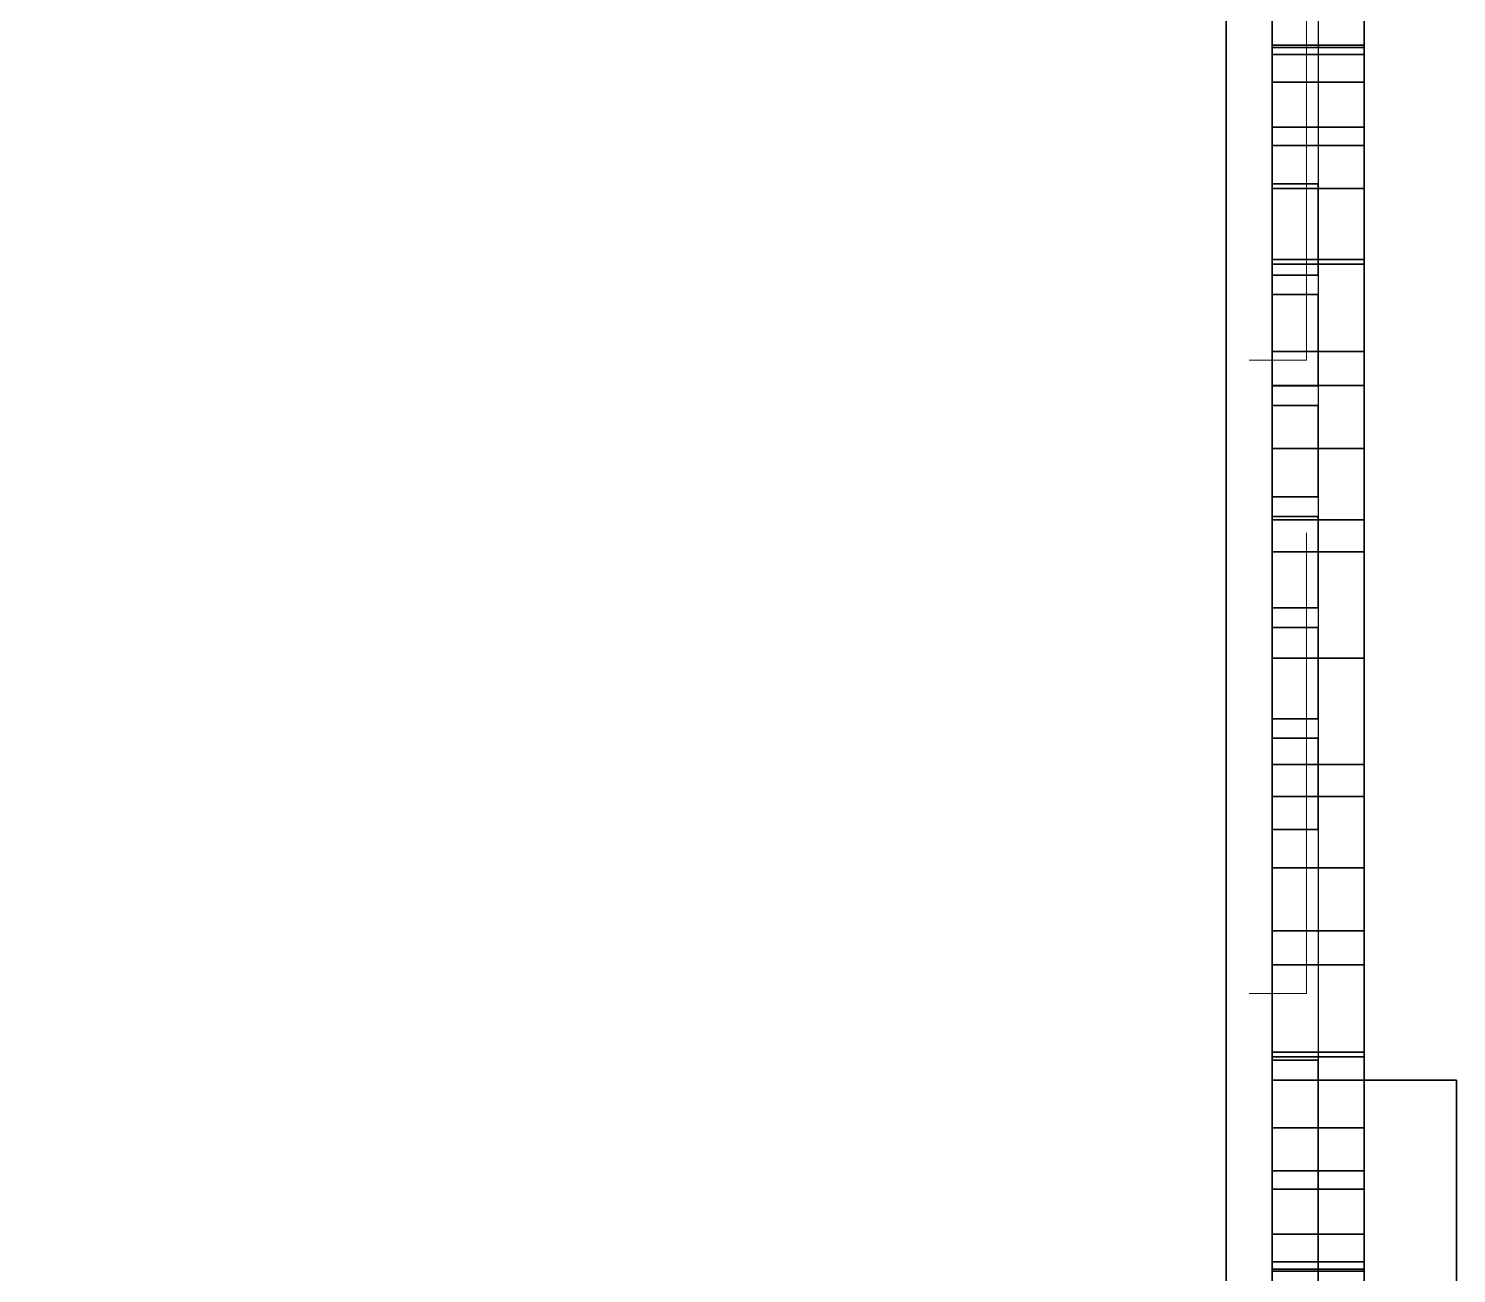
# Model space of a CAD drawing. Header units: inches. Extents: x -7543 to -822, y 102837 to 190349.
# Drawn here: x -829.94812 to -829.94192, y 102837.03276 to 102837.03816 of the extents above; entities that cross this region are included whole.
import ezdxf

# ---------------------------------------------------------------- set-up
doc = ezdxf.new("R2010")
doc.units = ezdxf.units.IN
doc.header["$MEASUREMENT"] = 0
doc.layers.add('İZ DÜŞÜM', color=253, linetype='Continuous', lineweight=20)
doc.layers.add('TEFRİŞ', color=7, linetype='Continuous', lineweight=25, true_color=0x78462c)

msp = doc.modelspace()

# ---------------------------------------------------------------- linework, layer by layer
at = {"layer": 'İZ DÜŞÜM'}
for p, q in [((-829.9425703, 102837.0367248), (-829.9425703, 102837.0387248)), ((-829.9425703, 102837.0367248), (-829.9428199, 102837.0367248)), ((-829.9425703, 102837.0339748), (-829.9425703, 102837.0359748)), ((-829.9425703, 102837.0339748), (-829.9428199, 102837.0339748))]:
    msp.add_line(p, q, dxfattribs=at)
at = {"layer": 'TEFRİŞ'}
for points in [[(-829.9427199, 102837.0294308, 0.00002), (-829.9427199, 102837.0414308, 0.00002), (-829.9543199, 102837.0414308, 0.00002), (-829.9543199, 102837.0294308, 0.00002)], [(-829.9427199, 102837.0294308, -0.01508), (-829.9427199, 102837.0414308, -0.01508), (-829.9543199, 102837.0414308, -0.01508), (-829.9543199, 102837.0294308, -0.01508)], [(-829.9429199, 102837.0294308, -0.01508), (-829.9429199, 102837.0414308, -0.01508), (-829.9543199, 102837.0414308, -0.01508), (-829.9543199, 102837.0294308, -0.01508)], [(-829.9429199, 102837.0294308, -0.01658), (-829.9429199, 102837.0414308, -0.01658), (-829.9543199, 102837.0414308, -0.01658), (-829.9543199, 102837.0294308, -0.01658)], [(-829.9543199, 102837.0294308), (-829.9543199, 102837.0414308), (-829.9427199, 102837.0414308), (-829.9427199, 102837.0294308)], [(-829.9429199, 102837.0414308, -0.01508), (-829.9429199, 102837.0414308, -0.01658), (-829.9429199, 102837.0294308, -0.01658), (-829.9429199, 102837.0294308, -0.01508)], [(-829.9427199, 102837.0294308, -0.01508), (-829.9427199, 102837.0294308, 0.00002), (-829.9427199, 102837.0414308, 0.00002), (-829.9427199, 102837.0414308, -0.01508)], [(-829.9427199, 102837.0294308, -0.0032749), (-829.9427199, 102837.0414308, -0.0032749), (-829.9425199, 102837.0414308, -0.0032749), (-829.9425199, 102837.0294308, -0.0032749)], [(-829.9427199, 102837.0294308, -0.0031749), (-829.9427199, 102837.0414308, -0.0031749), (-829.9425199, 102837.0414308, -0.0031749), (-829.9425199, 102837.0294308, -0.0031749)], [(-829.9427199, 102837.0294308, 0.00002), (-829.9427199, 102837.0414308, 0.00002), (-829.9427199, 102837.0414308, 0.00042), (-829.9427199, 102837.0294308, 0.00042)], [(-829.9427199, 102837.0354308, -0.0083347), (-829.9427199, 102837.0388924, -0.0083347), (-829.9427199, 102837.0388398, -0.0077336), (-829.9427199, 102837.0354308, -0.0083347)], [(-829.9427199, 102837.0354308, -0.0083347), (-829.9427199, 102837.0388398, -0.0089358), (-829.9427199, 102837.0388924, -0.0083347), (-829.9427199, 102837.0354308, -0.0083347)], [(-829.9423199, 102837.0354308, -0.0083347), (-829.9423199, 102837.0388924, -0.0083347), (-829.9423199, 102837.0388398, -0.0077336), (-829.9423199, 102837.0354308, -0.0083347)], [(-829.9427199, 102837.0354308, -0.0083347), (-829.9427199, 102837.0388398, -0.0077336), (-829.9427199, 102837.0386837, -0.0071508), (-829.9427199, 102837.0354308, -0.0083347)], [(-829.9427199, 102837.0354308, -0.0083347), (-829.9427199, 102837.0386837, -0.0095187), (-829.9427199, 102837.0388398, -0.0089358), (-829.9427199, 102837.0354308, -0.0083347)], [(-829.9423199, 102837.0354308, -0.0083347), (-829.9423199, 102837.0388398, -0.0077336), (-829.9423199, 102837.0386837, -0.0071508), (-829.9423199, 102837.0354308, -0.0083347)], [(-829.9423199, 102837.0354308, -0.0083347), (-829.9423199, 102837.0386837, -0.0095187), (-829.9423199, 102837.0388398, -0.0089358), (-829.9423199, 102837.0354308, -0.0083347)], [(-829.9427199, 102837.0354308, -0.0083347), (-829.9427199, 102837.0386837, -0.0071508), (-829.9427199, 102837.0384287, -0.0066039), (-829.9427199, 102837.0354308, -0.0083347)], [(-829.9427199, 102837.0354308, -0.0083347), (-829.9427199, 102837.0384287, -0.0100656), (-829.9427199, 102837.0386837, -0.0095187), (-829.9427199, 102837.0354308, -0.0083347)], [(-829.9423199, 102837.0354308, -0.0083347), (-829.9423199, 102837.0386837, -0.0071508), (-829.9423199, 102837.0384287, -0.0066039), (-829.9423199, 102837.0354308, -0.0083347)], [(-829.9423199, 102837.0354308, -0.0083347), (-829.9423199, 102837.0384287, -0.0100656), (-829.9423199, 102837.0386837, -0.0095187), (-829.9423199, 102837.0354308, -0.0083347)], [(-829.9427199, 102837.0384287, -0.0066039), (-829.9427199, 102837.0380826, -0.0061097), (-829.9423199, 102837.0380826, -0.0061097), (-829.9423199, 102837.0384287, -0.0066039)], [(-829.9427199, 102837.0354308, -0.0083347), (-829.9427199, 102837.0384287, -0.0066039), (-829.9427199, 102837.0380826, -0.0061097), (-829.9427199, 102837.0354308, -0.0083347)], [(-829.9427199, 102837.0380826, -0.0105598), (-829.9427199, 102837.0384287, -0.0100656), (-829.9423199, 102837.0384287, -0.0100656), (-829.9423199, 102837.0380826, -0.0105598)], [(-829.9427199, 102837.0354308, -0.0083347), (-829.9427199, 102837.0380826, -0.0105598), (-829.9427199, 102837.0384287, -0.0100656), (-829.9427199, 102837.0354308, -0.0083347)], [(-829.9423199, 102837.0354308, -0.0083347), (-829.9423199, 102837.0384287, -0.0066039), (-829.9423199, 102837.0380826, -0.0061097), (-829.9423199, 102837.0354308, -0.0083347)], [(-829.9423199, 102837.0354308, -0.0083347), (-829.9423199, 102837.0380826, -0.0105598), (-829.9423199, 102837.0384287, -0.0100656), (-829.9423199, 102837.0354308, -0.0083347)], [(-829.9427199, 102837.0380924, -0.0083347), (-829.9427199, 102837.038052, -0.0078726), (-829.9423199, 102837.038052, -0.0078726), (-829.9423199, 102837.0380924, -0.0083347)], [(-829.9427199, 102837.0354308, -0.0083347), (-829.9427199, 102837.0380924, -0.0083347), (-829.9427199, 102837.038052, -0.0078726), (-829.9427199, 102837.0354308, -0.0083347)], [(-829.9427199, 102837.038052, -0.0087969), (-829.9427199, 102837.0380924, -0.0083347), (-829.9423199, 102837.0380924, -0.0083347), (-829.9423199, 102837.038052, -0.0087969)], [(-829.9427199, 102837.0354308, -0.0083347), (-829.9427199, 102837.038052, -0.0087969), (-829.9427199, 102837.0380924, -0.0083347), (-829.9427199, 102837.0354308, -0.0083347)], [(-829.9427199, 102837.038052, -0.0087969), (-829.9427199, 102837.0380924, -0.0083347), (-829.9423199, 102837.0380924, -0.0083347), (-829.9423199, 102837.038052, -0.0087969)], [(-829.9427199, 102837.0380826, -0.0061097), (-829.9427199, 102837.0376559, -0.005683), (-829.9423199, 102837.0376559, -0.005683), (-829.9423199, 102837.0380826, -0.0061097)], [(-829.9427199, 102837.0354308, -0.0083347), (-829.9427199, 102837.0380826, -0.0061097), (-829.9427199, 102837.0376559, -0.005683), (-829.9427199, 102837.0354308, -0.0083347)], [(-829.9427199, 102837.0376559, -0.0109865), (-829.9427199, 102837.0380826, -0.0105598), (-829.9423199, 102837.0380826, -0.0105598), (-829.9423199, 102837.0376559, -0.0109865)], [(-829.9427199, 102837.0354308, -0.0083347), (-829.9427199, 102837.0376559, -0.0109865), (-829.9427199, 102837.0380826, -0.0105598), (-829.9427199, 102837.0354308, -0.0083347)], [(-829.9427199, 102837.038052, -0.0078726), (-829.9427199, 102837.0379319, -0.0074244), (-829.9423199, 102837.0379319, -0.0074244), (-829.9423199, 102837.038052, -0.0078726)], [(-829.9427199, 102837.0354308, -0.0083347), (-829.9427199, 102837.038052, -0.0078726), (-829.9427199, 102837.0379319, -0.0074244), (-829.9427199, 102837.0354308, -0.0083347)], [(-829.9427199, 102837.0379319, -0.0092451), (-829.9427199, 102837.038052, -0.0087969), (-829.9423199, 102837.038052, -0.0087969), (-829.9423199, 102837.0379319, -0.0092451)], [(-829.9427199, 102837.0354308, -0.0083347), (-829.9427199, 102837.0379319, -0.0092451), (-829.9427199, 102837.038052, -0.0087969), (-829.9427199, 102837.0354308, -0.0083347)], [(-829.9423199, 102837.0354308, -0.0083347), (-829.9423199, 102837.0380924, -0.0083347), (-829.9423199, 102837.038052, -0.0078726), (-829.9423199, 102837.0354308, -0.0083347)], [(-829.9423199, 102837.0354308, -0.0083347), (-829.9423199, 102837.0380826, -0.0061097), (-829.9423199, 102837.0376559, -0.005683), (-829.9423199, 102837.0354308, -0.0083347)], [(-829.9423199, 102837.0354308, -0.0083347), (-829.9423199, 102837.0376559, -0.0109865), (-829.9423199, 102837.0380826, -0.0105598), (-829.9423199, 102837.0354308, -0.0083347)], [(-829.9423199, 102837.0354308, -0.0083347), (-829.9423199, 102837.038052, -0.0078726), (-829.9423199, 102837.0379319, -0.0074244), (-829.9423199, 102837.0354308, -0.0083347)], [(-829.9423199, 102837.0354308, -0.0083347), (-829.9423199, 102837.0379319, -0.0092451), (-829.9423199, 102837.038052, -0.0087969), (-829.9423199, 102837.0354308, -0.0083347)], [(-829.9427199, 102837.0379319, -0.0074244), (-829.9427199, 102837.0377358, -0.0070039), (-829.9423199, 102837.0377358, -0.0070039), (-829.9423199, 102837.0379319, -0.0074244)], [(-829.9427199, 102837.0354308, -0.0083347), (-829.9427199, 102837.0379319, -0.0074244), (-829.9427199, 102837.0377358, -0.0070039), (-829.9427199, 102837.0354308, -0.0083347)], [(-829.9427199, 102837.0377358, -0.0096656), (-829.9427199, 102837.0379319, -0.0092451), (-829.9423199, 102837.0379319, -0.0092451), (-829.9423199, 102837.0377358, -0.0096656)], [(-829.9427199, 102837.0354308, -0.0083347), (-829.9427199, 102837.0377358, -0.0096656), (-829.9427199, 102837.0379319, -0.0092451), (-829.9427199, 102837.0354308, -0.0083347)], [(-829.9423199, 102837.0354308, -0.0083347), (-829.9423199, 102837.0379319, -0.0074244), (-829.9423199, 102837.0377358, -0.0070039), (-829.9423199, 102837.0354308, -0.0083347)], [(-829.9423199, 102837.0354308, -0.0083347), (-829.9423199, 102837.0377358, -0.0096656), (-829.9423199, 102837.0379319, -0.0092451), (-829.9423199, 102837.0354308, -0.0083347)], [(-829.9427199, 102837.0377358, -0.0070039), (-829.9427199, 102837.0374697, -0.0066239), (-829.9423199, 102837.0374697, -0.0066239), (-829.9423199, 102837.0377358, -0.0070039)], [(-829.9427199, 102837.0354308, -0.0083347), (-829.9427199, 102837.0377358, -0.0070039), (-829.9427199, 102837.0374697, -0.0066239), (-829.9427199, 102837.0354308, -0.0083347)], [(-829.9427199, 102837.0374697, -0.0100456), (-829.9427199, 102837.0377358, -0.0096656), (-829.9423199, 102837.0377358, -0.0096656), (-829.9423199, 102837.0374697, -0.0100456)], [(-829.9427199, 102837.0354308, -0.0083347), (-829.9427199, 102837.0374697, -0.0100456), (-829.9427199, 102837.0377358, -0.0096656), (-829.9427199, 102837.0354308, -0.0083347)], [(-829.9423199, 102837.0354308, -0.0083347), (-829.9423199, 102837.0377358, -0.0070039), (-829.9423199, 102837.0374697, -0.0066239), (-829.9423199, 102837.0354308, -0.0083347)], [(-829.9423199, 102837.0354308, -0.0083347), (-829.9423199, 102837.0374697, -0.0100456), (-829.9423199, 102837.0377358, -0.0096656), (-829.9423199, 102837.0354308, -0.0083347)], [(-829.9427199, 102837.0376559, -0.005683), (-829.9427199, 102837.0371616, -0.0053369), (-829.9423199, 102837.0371616, -0.0053369), (-829.9423199, 102837.0376559, -0.005683)], [(-829.9427199, 102837.0354308, -0.0083347), (-829.9427199, 102837.0376559, -0.005683), (-829.9427199, 102837.0371616, -0.0053369), (-829.9427199, 102837.0354308, -0.0083347)], [(-829.9427199, 102837.0371616, -0.0113326), (-829.9427199, 102837.0376559, -0.0109865), (-829.9423199, 102837.0376559, -0.0109865), (-829.9423199, 102837.0371616, -0.0113326)], [(-829.9427199, 102837.0354308, -0.0083347), (-829.9427199, 102837.0371616, -0.0113326), (-829.9427199, 102837.0376559, -0.0109865), (-829.9427199, 102837.0354308, -0.0083347)], [(-829.9423199, 102837.0354308, -0.0083347), (-829.9423199, 102837.0376559, -0.005683), (-829.9423199, 102837.0371616, -0.0053369), (-829.9423199, 102837.0354308, -0.0083347)], [(-829.9423199, 102837.0354308, -0.0083347), (-829.9423199, 102837.0371616, -0.0113326), (-829.9423199, 102837.0376559, -0.0109865), (-829.9423199, 102837.0354308, -0.0083347)], [(-829.9427199, 102837.037094, -0.0020941), (-829.9427199, 102837.0374907, -0.0020941), (-829.9425199, 102837.0374907, -0.0020941), (-829.9425199, 102837.037094, -0.0020941)], [(-829.9427199, 102837.0374907, -0.0020941), (-829.9427199, 102837.0374907, -0.0012557), (-829.9425199, 102837.0374907, -0.0012557), (-829.9425199, 102837.0374907, -0.0020941)], [(-829.9427199, 102837.0374907, -0.0012557), (-829.9427199, 102837.037094, -0.0012557), (-829.9425199, 102837.037094, -0.0012557), (-829.9425199, 102837.0374907, -0.0012557)], [(-829.9425199, 102837.037094, -0.0012557), (-829.9425199, 102837.0374907, -0.0012557), (-829.9425199, 102837.0374907, -0.0020941), (-829.9425199, 102837.037094, -0.0020941)], [(-829.9427199, 102837.0374697, -0.0066239), (-829.9427199, 102837.0371417, -0.0062958), (-829.9423199, 102837.0371417, -0.0062958), (-829.9423199, 102837.0374697, -0.0066239)], [(-829.9427199, 102837.0354308, -0.0083347), (-829.9427199, 102837.0374697, -0.0066239), (-829.9427199, 102837.0371417, -0.0062958), (-829.9427199, 102837.0354308, -0.0083347)], [(-829.9427199, 102837.0371417, -0.0103737), (-829.9427199, 102837.0374697, -0.0100456), (-829.9423199, 102837.0374697, -0.0100456), (-829.9423199, 102837.0371417, -0.0103737)], [(-829.9427199, 102837.0354308, -0.0083347), (-829.9427199, 102837.0371417, -0.0103737), (-829.9427199, 102837.0374697, -0.0100456), (-829.9427199, 102837.0354308, -0.0083347)], [(-829.9423199, 102837.0354308, -0.0083347), (-829.9423199, 102837.0374697, -0.0066239), (-829.9423199, 102837.0371417, -0.0062958), (-829.9423199, 102837.0354308, -0.0083347)], [(-829.9423199, 102837.0354308, -0.0083347), (-829.9423199, 102837.0371417, -0.0103737), (-829.9423199, 102837.0374697, -0.0100456), (-829.9423199, 102837.0354308, -0.0083347)], [(-829.9427199, 102837.0371616, -0.0053369), (-829.9427199, 102837.0366147, -0.0050819), (-829.9423199, 102837.0366147, -0.0050819), (-829.9423199, 102837.0371616, -0.0053369)], [(-829.9427199, 102837.0354308, -0.0083347), (-829.9427199, 102837.0371616, -0.0053369), (-829.9427199, 102837.0366147, -0.0050819), (-829.9427199, 102837.0354308, -0.0083347)], [(-829.9427199, 102837.0366147, -0.0115876), (-829.9427199, 102837.0371616, -0.0113326), (-829.9423199, 102837.0371616, -0.0113326), (-829.9423199, 102837.0366147, -0.0115876)], [(-829.9427199, 102837.0354308, -0.0083347), (-829.9427199, 102837.0366147, -0.0115876), (-829.9427199, 102837.0371616, -0.0113326), (-829.9427199, 102837.0354308, -0.0083347)], [(-829.9427199, 102837.0371417, -0.0062958), (-829.9427199, 102837.0367616, -0.0060297), (-829.9423199, 102837.0367616, -0.0060297), (-829.9423199, 102837.0371417, -0.0062958)], [(-829.9427199, 102837.0354308, -0.0083347), (-829.9427199, 102837.0371417, -0.0062958), (-829.9427199, 102837.0367616, -0.0060297), (-829.9427199, 102837.0354308, -0.0083347)], [(-829.9427199, 102837.0367616, -0.0106398), (-829.9427199, 102837.0371417, -0.0103737), (-829.9423199, 102837.0371417, -0.0103737), (-829.9423199, 102837.0367616, -0.0106398)], [(-829.9427199, 102837.0354308, -0.0083347), (-829.9427199, 102837.0367616, -0.0106398), (-829.9427199, 102837.0371417, -0.0103737), (-829.9427199, 102837.0354308, -0.0083347)], [(-829.9423199, 102837.0354308, -0.0083347), (-829.9423199, 102837.0371616, -0.0053369), (-829.9423199, 102837.0366147, -0.0050819), (-829.9423199, 102837.0354308, -0.0083347)], [(-829.9423199, 102837.0354308, -0.0083347), (-829.9423199, 102837.0366147, -0.0115876), (-829.9423199, 102837.0371616, -0.0113326), (-829.9423199, 102837.0354308, -0.0083347)], [(-829.9423199, 102837.0354308, -0.0083347), (-829.9423199, 102837.0371417, -0.0062958), (-829.9423199, 102837.0367616, -0.0060297), (-829.9423199, 102837.0354308, -0.0083347)], [(-829.9423199, 102837.0354308, -0.0083347), (-829.9423199, 102837.0367616, -0.0106398), (-829.9423199, 102837.0371417, -0.0103737), (-829.9423199, 102837.0354308, -0.0083347)], [(-829.9427199, 102837.037094, -0.0020941), (-829.9427199, 102837.037094, -0.0012557), (-829.9425199, 102837.037094, -0.0012557), (-829.9425199, 102837.037094, -0.0020941)], [(-829.9427199, 102837.0366125, -0.0020941), (-829.9427199, 102837.0370091, -0.0020941), (-829.9425199, 102837.0370091, -0.0020941), (-829.9425199, 102837.0366125, -0.0020941)], [(-829.9427199, 102837.0370091, -0.0020941), (-829.9427199, 102837.0370091, -0.0012557), (-829.9425199, 102837.0370091, -0.0012557), (-829.9425199, 102837.0370091, -0.0020941)], [(-829.9427199, 102837.0370091, -0.0012557), (-829.9427199, 102837.0366125, -0.0012557), (-829.9425199, 102837.0366125, -0.0012557), (-829.9425199, 102837.0370091, -0.0012557)], [(-829.9425199, 102837.0366125, -0.0012557), (-829.9425199, 102837.0370091, -0.0012557), (-829.9425199, 102837.0370091, -0.0020941), (-829.9425199, 102837.0366125, -0.0020941)], [(-829.9427199, 102837.0367616, -0.0060297), (-829.9427199, 102837.0363411, -0.0058336), (-829.9423199, 102837.0363411, -0.0058336), (-829.9423199, 102837.0367616, -0.0060297)], [(-829.9427199, 102837.0354308, -0.0083347), (-829.9427199, 102837.0367616, -0.0060297), (-829.9427199, 102837.0363411, -0.0058336), (-829.9427199, 102837.0354308, -0.0083347)], [(-829.9427199, 102837.0363411, -0.0108358), (-829.9427199, 102837.0367616, -0.0106398), (-829.9423199, 102837.0367616, -0.0106398), (-829.9423199, 102837.0363411, -0.0108358)], [(-829.9427199, 102837.0354308, -0.0083347), (-829.9427199, 102837.0363411, -0.0108358), (-829.9427199, 102837.0367616, -0.0106398), (-829.9427199, 102837.0354308, -0.0083347)], [(-829.9423199, 102837.0354308, -0.0083347), (-829.9423199, 102837.0367616, -0.0060297), (-829.9423199, 102837.0363411, -0.0058336), (-829.9423199, 102837.0354308, -0.0083347)], [(-829.9423199, 102837.0354308, -0.0083347), (-829.9423199, 102837.0363411, -0.0108358), (-829.9423199, 102837.0367616, -0.0106398), (-829.9423199, 102837.0354308, -0.0083347)], [(-829.9427199, 102837.0366147, -0.0050819), (-829.9427199, 102837.0360319, -0.0049257), (-829.9423199, 102837.0360319, -0.0049257), (-829.9423199, 102837.0366147, -0.0050819)], [(-829.9427199, 102837.0354308, -0.0083347), (-829.9427199, 102837.0366147, -0.0050819), (-829.9427199, 102837.0360319, -0.0049257), (-829.9427199, 102837.0354308, -0.0083347)], [(-829.9427199, 102837.0360319, -0.0117438), (-829.9427199, 102837.0366147, -0.0115876), (-829.9423199, 102837.0366147, -0.0115876), (-829.9423199, 102837.0360319, -0.0117438)], [(-829.9427199, 102837.0354308, -0.0083347), (-829.9427199, 102837.0360319, -0.0117438), (-829.9427199, 102837.0366147, -0.0115876), (-829.9427199, 102837.0354308, -0.0083347)], [(-829.9427199, 102837.0366125, -0.0020941), (-829.9427199, 102837.0366125, -0.0012557), (-829.9425199, 102837.0366125, -0.0012557), (-829.9425199, 102837.0366125, -0.0020941)], [(-829.9423199, 102837.0354308, -0.0083347), (-829.9423199, 102837.0366147, -0.0050819), (-829.9423199, 102837.0360319, -0.0049257), (-829.9423199, 102837.0354308, -0.0083347)], [(-829.9423199, 102837.0354308, -0.0083347), (-829.9423199, 102837.0360319, -0.0117438), (-829.9423199, 102837.0366147, -0.0115876), (-829.9423199, 102837.0354308, -0.0083347)], [(-829.9427199, 102837.036131, -0.0020941), (-829.9427199, 102837.0365276, -0.0020941), (-829.9425199, 102837.0365276, -0.0020941), (-829.9425199, 102837.036131, -0.0020941)], [(-829.9427199, 102837.0365276, -0.0020941), (-829.9427199, 102837.0365276, -0.0012557), (-829.9425199, 102837.0365276, -0.0012557), (-829.9425199, 102837.0365276, -0.0020941)], [(-829.9427199, 102837.0365276, -0.0012557), (-829.9427199, 102837.036131, -0.0012557), (-829.9425199, 102837.036131, -0.0012557), (-829.9425199, 102837.0365276, -0.0012557)], [(-829.9425199, 102837.036131, -0.0012557), (-829.9425199, 102837.0365276, -0.0012557), (-829.9425199, 102837.0365276, -0.0020941), (-829.9425199, 102837.036131, -0.0020941)], [(-829.9427199, 102837.0363411, -0.0058336), (-829.9427199, 102837.035893, -0.0057136), (-829.9423199, 102837.035893, -0.0057136), (-829.9423199, 102837.0363411, -0.0058336)], [(-829.9427199, 102837.0354308, -0.0083347), (-829.9427199, 102837.0363411, -0.0058336), (-829.9427199, 102837.035893, -0.0057136), (-829.9427199, 102837.0354308, -0.0083347)], [(-829.9427199, 102837.035893, -0.0109559), (-829.9427199, 102837.0363411, -0.0108358), (-829.9423199, 102837.0363411, -0.0108358), (-829.9423199, 102837.035893, -0.0109559)], [(-829.9427199, 102837.0354308, -0.0083347), (-829.9427199, 102837.035893, -0.0109559), (-829.9427199, 102837.0363411, -0.0108358), (-829.9427199, 102837.0354308, -0.0083347)], [(-829.9423199, 102837.0354308, -0.0083347), (-829.9423199, 102837.0363411, -0.0058336), (-829.9423199, 102837.035893, -0.0057136), (-829.9423199, 102837.0354308, -0.0083347)], [(-829.9423199, 102837.0354308, -0.0083347), (-829.9423199, 102837.035893, -0.0109559), (-829.9423199, 102837.0363411, -0.0108358), (-829.9423199, 102837.0354308, -0.0083347)], [(-829.9427199, 102837.036131, -0.0020941), (-829.9427199, 102837.036131, -0.0012557), (-829.9425199, 102837.036131, -0.0012557), (-829.9425199, 102837.036131, -0.0020941)], [(-829.9427199, 102837.0356495, -0.0020941), (-829.9427199, 102837.0360461, -0.0020941), (-829.9425199, 102837.0360461, -0.0020941), (-829.9425199, 102837.0356495, -0.0020941)], [(-829.9427199, 102837.0360461, -0.0020941), (-829.9427199, 102837.0360461, -0.0012557), (-829.9425199, 102837.0360461, -0.0012557), (-829.9425199, 102837.0360461, -0.0020941)], [(-829.9427199, 102837.0360461, -0.0012557), (-829.9427199, 102837.0356495, -0.0012557), (-829.9425199, 102837.0356495, -0.0012557), (-829.9425199, 102837.0360461, -0.0012557)], [(-829.9427199, 102837.0360319, -0.0049257), (-829.9427199, 102837.0354308, -0.0048731), (-829.9423199, 102837.0354308, -0.0048731), (-829.9423199, 102837.0360319, -0.0049257)], [(-829.9427199, 102837.0354308, -0.0083347), (-829.9427199, 102837.0360319, -0.0049257), (-829.9427199, 102837.0354308, -0.0048731), (-829.9427199, 102837.0354308, -0.0083347)], [(-829.9427199, 102837.0354308, -0.0117964), (-829.9427199, 102837.0360319, -0.0117438), (-829.9423199, 102837.0360319, -0.0117438), (-829.9423199, 102837.0354308, -0.0117964)], [(-829.9427199, 102837.0354308, -0.0083347), (-829.9427199, 102837.0354308, -0.0117964), (-829.9427199, 102837.0360319, -0.0117438), (-829.9427199, 102837.0354308, -0.0083347)], [(-829.9425199, 102837.0356495, -0.0012557), (-829.9425199, 102837.0360461, -0.0012557), (-829.9425199, 102837.0360461, -0.0020941), (-829.9425199, 102837.0356495, -0.0020941)], [(-829.9423199, 102837.0354308, -0.0083347), (-829.9423199, 102837.0360319, -0.0049257), (-829.9423199, 102837.0354308, -0.0048731), (-829.9423199, 102837.0354308, -0.0083347)], [(-829.9423199, 102837.0354308, -0.0083347), (-829.9423199, 102837.0354308, -0.0117964), (-829.9423199, 102837.0360319, -0.0117438), (-829.9423199, 102837.0354308, -0.0083347)], [(-829.9427199, 102837.035893, -0.0057136), (-829.9427199, 102837.0354308, -0.0056731), (-829.9423199, 102837.0354308, -0.0056731), (-829.9423199, 102837.035893, -0.0057136)], [(-829.9427199, 102837.0354308, -0.0083347), (-829.9427199, 102837.035893, -0.0057136), (-829.9427199, 102837.0354308, -0.0056731), (-829.9427199, 102837.0354308, -0.0083347)], [(-829.9427199, 102837.0354308, -0.0109964), (-829.9427199, 102837.035893, -0.0109559), (-829.9423199, 102837.035893, -0.0109559), (-829.9423199, 102837.0354308, -0.0109964)], [(-829.9427199, 102837.0354308, -0.0083347), (-829.9427199, 102837.0354308, -0.0109964), (-829.9427199, 102837.035893, -0.0109559), (-829.9427199, 102837.0354308, -0.0083347)], [(-829.9423199, 102837.0354308, -0.0083347), (-829.9423199, 102837.035893, -0.0057136), (-829.9423199, 102837.0354308, -0.0056731), (-829.9423199, 102837.0354308, -0.0083347)], [(-829.9423199, 102837.0354308, -0.0083347), (-829.9423199, 102837.0354308, -0.0109964), (-829.9423199, 102837.035893, -0.0109559), (-829.9423199, 102837.0354308, -0.0083347)], [(-829.9427199, 102837.0356495, -0.0020941), (-829.9427199, 102837.0356495, -0.0012557), (-829.9425199, 102837.0356495, -0.0012557), (-829.9425199, 102837.0356495, -0.0020941)], [(-829.9427199, 102837.0351679, -0.0020941), (-829.9427199, 102837.0355646, -0.0020941), (-829.9425199, 102837.0355646, -0.0020941), (-829.9425199, 102837.0351679, -0.0020941)], [(-829.9427199, 102837.0355646, -0.0020941), (-829.9427199, 102837.0355646, -0.0012557), (-829.9425199, 102837.0355646, -0.0012557), (-829.9425199, 102837.0355646, -0.0020941)], [(-829.9427199, 102837.0355646, -0.0012557), (-829.9427199, 102837.0351679, -0.0012557), (-829.9425199, 102837.0351679, -0.0012557), (-829.9425199, 102837.0355646, -0.0012557)], [(-829.9425199, 102837.0351679, -0.0012557), (-829.9425199, 102837.0355646, -0.0012557), (-829.9425199, 102837.0355646, -0.0020941), (-829.9425199, 102837.0351679, -0.0020941)], [(-829.9427199, 102837.0354308, -0.0056731), (-829.9427199, 102837.0349686, -0.0057136), (-829.9423199, 102837.0349686, -0.0057136), (-829.9423199, 102837.0354308, -0.0056731)], [(-829.9427199, 102837.0354308, -0.0083347), (-829.9427199, 102837.0354308, -0.0056731), (-829.9427199, 102837.0349686, -0.0057136), (-829.9427199, 102837.0354308, -0.0083347)], [(-829.9427199, 102837.0354308, -0.0083347), (-829.9427199, 102837.0349686, -0.0057136), (-829.9427199, 102837.0345205, -0.0058336), (-829.9427199, 102837.0354308, -0.0083347)], [(-829.9427199, 102837.0354308, -0.0083347), (-829.9427199, 102837.0345205, -0.0058336), (-829.9427199, 102837.0341, -0.0060297), (-829.9427199, 102837.0354308, -0.0083347)], [(-829.9427199, 102837.0354308, -0.0083347), (-829.9427199, 102837.0341, -0.0060297), (-829.9427199, 102837.0337199, -0.0062958), (-829.9427199, 102837.0354308, -0.0083347)], [(-829.9427199, 102837.0354308, -0.0083347), (-829.9427199, 102837.0337199, -0.0062958), (-829.9427199, 102837.0333919, -0.0066239), (-829.9427199, 102837.0354308, -0.0083347)], [(-829.9427199, 102837.0354308, -0.0083347), (-829.9427199, 102837.0333919, -0.0066239), (-829.9427199, 102837.0331258, -0.0070039), (-829.9427199, 102837.0354308, -0.0083347)], [(-829.9427199, 102837.0354308, -0.0083347), (-829.9427199, 102837.0331258, -0.0070039), (-829.9427199, 102837.0329297, -0.0074244), (-829.9427199, 102837.0354308, -0.0083347)], [(-829.9427199, 102837.0354308, -0.0083347), (-829.9427199, 102837.0329297, -0.0074244), (-829.9427199, 102837.0328096, -0.0078726), (-829.9427199, 102837.0354308, -0.0083347)], [(-829.9427199, 102837.0354308, -0.0083347), (-829.9427199, 102837.0328096, -0.0078726), (-829.9427199, 102837.0327692, -0.0083347), (-829.9427199, 102837.0354308, -0.0083347)], [(-829.9427199, 102837.0354308, -0.0083347), (-829.9427199, 102837.0327692, -0.0083347), (-829.9427199, 102837.0328096, -0.0087969), (-829.9427199, 102837.0354308, -0.0083347)], [(-829.9427199, 102837.0354308, -0.0083347), (-829.9427199, 102837.0328096, -0.0087969), (-829.9427199, 102837.0329297, -0.0092451), (-829.9427199, 102837.0354308, -0.0083347)], [(-829.9427199, 102837.0354308, -0.0083347), (-829.9427199, 102837.0329297, -0.0092451), (-829.9427199, 102837.0331258, -0.0096656), (-829.9427199, 102837.0354308, -0.0083347)], [(-829.9427199, 102837.0354308, -0.0083347), (-829.9427199, 102837.0331258, -0.0096656), (-829.9427199, 102837.0333919, -0.0100456), (-829.9427199, 102837.0354308, -0.0083347)], [(-829.9427199, 102837.0354308, -0.0083347), (-829.9427199, 102837.0333919, -0.0100456), (-829.9427199, 102837.0337199, -0.0103737), (-829.9427199, 102837.0354308, -0.0083347)], [(-829.9427199, 102837.0354308, -0.0083347), (-829.9427199, 102837.0337199, -0.0103737), (-829.9427199, 102837.0341, -0.0106398), (-829.9427199, 102837.0354308, -0.0083347)], [(-829.9427199, 102837.0354308, -0.0083347), (-829.9427199, 102837.0341, -0.0106398), (-829.9427199, 102837.0345205, -0.0108358), (-829.9427199, 102837.0354308, -0.0083347)], [(-829.9427199, 102837.0354308, -0.0083347), (-829.9427199, 102837.0345205, -0.0108358), (-829.9427199, 102837.0349686, -0.0109559), (-829.9427199, 102837.0354308, -0.0083347)], [(-829.9427199, 102837.0349686, -0.0109559), (-829.9427199, 102837.0354308, -0.0109964), (-829.9423199, 102837.0354308, -0.0109964), (-829.9423199, 102837.0349686, -0.0109559)], [(-829.9427199, 102837.0354308, -0.0083347), (-829.9427199, 102837.0349686, -0.0109559), (-829.9427199, 102837.0354308, -0.0109964), (-829.9427199, 102837.0354308, -0.0083347)], [(-829.9427199, 102837.0354308, -0.0048731), (-829.9427199, 102837.0348297, -0.0049257), (-829.9423199, 102837.0348297, -0.0049257), (-829.9423199, 102837.0354308, -0.0048731)], [(-829.9427199, 102837.0354308, -0.0083347), (-829.9427199, 102837.0354308, -0.0048731), (-829.9427199, 102837.0348297, -0.0049257), (-829.9427199, 102837.0354308, -0.0083347)], [(-829.9427199, 102837.0354308, -0.0083347), (-829.9427199, 102837.0348297, -0.0049257), (-829.9427199, 102837.0342469, -0.0050819), (-829.9427199, 102837.0354308, -0.0083347)], [(-829.9427199, 102837.0354308, -0.0083347), (-829.9427199, 102837.0342469, -0.0050819), (-829.9427199, 102837.0337, -0.0053369), (-829.9427199, 102837.0354308, -0.0083347)], [(-829.9427199, 102837.0354308, -0.0083347), (-829.9427199, 102837.0337, -0.0053369), (-829.9427199, 102837.0332057, -0.005683), (-829.9427199, 102837.0354308, -0.0083347)], [(-829.9427199, 102837.0354308, -0.0083347), (-829.9427199, 102837.0332057, -0.005683), (-829.9427199, 102837.032779, -0.0061097), (-829.9427199, 102837.0354308, -0.0083347)], [(-829.9427199, 102837.0354308, -0.0083347), (-829.9427199, 102837.032779, -0.0061097), (-829.9427199, 102837.0324329, -0.0066039), (-829.9427199, 102837.0354308, -0.0083347)], [(-829.9427199, 102837.0354308, -0.0083347), (-829.9427199, 102837.0324329, -0.0066039), (-829.9427199, 102837.0321779, -0.0071508), (-829.9427199, 102837.0354308, -0.0083347)], [(-829.9427199, 102837.0354308, -0.0083347), (-829.9427199, 102837.0321779, -0.0071508), (-829.9427199, 102837.0320218, -0.0077336), (-829.9427199, 102837.0354308, -0.0083347)], [(-829.9427199, 102837.0354308, -0.0083347), (-829.9427199, 102837.0320218, -0.0077336), (-829.9427199, 102837.0319692, -0.0083347), (-829.9427199, 102837.0354308, -0.0083347)], [(-829.9427199, 102837.0354308, -0.0083347), (-829.9427199, 102837.0319692, -0.0083347), (-829.9427199, 102837.0320218, -0.0089358), (-829.9427199, 102837.0354308, -0.0083347)], [(-829.9427199, 102837.0354308, -0.0083347), (-829.9427199, 102837.0320218, -0.0089358), (-829.9427199, 102837.0321779, -0.0095187), (-829.9427199, 102837.0354308, -0.0083347)], [(-829.9427199, 102837.0354308, -0.0083347), (-829.9427199, 102837.0321779, -0.0095187), (-829.9427199, 102837.0324329, -0.0100656), (-829.9427199, 102837.0354308, -0.0083347)], [(-829.9427199, 102837.0354308, -0.0083347), (-829.9427199, 102837.0324329, -0.0100656), (-829.9427199, 102837.032779, -0.0105598), (-829.9427199, 102837.0354308, -0.0083347)], [(-829.9427199, 102837.0354308, -0.0083347), (-829.9427199, 102837.032779, -0.0105598), (-829.9427199, 102837.0332057, -0.0109865), (-829.9427199, 102837.0354308, -0.0083347)], [(-829.9427199, 102837.0354308, -0.0083347), (-829.9427199, 102837.0332057, -0.0109865), (-829.9427199, 102837.0337, -0.0113326), (-829.9427199, 102837.0354308, -0.0083347)], [(-829.9427199, 102837.0354308, -0.0083347), (-829.9427199, 102837.0337, -0.0113326), (-829.9427199, 102837.0342469, -0.0115876), (-829.9427199, 102837.0354308, -0.0083347)], [(-829.9427199, 102837.0354308, -0.0083347), (-829.9427199, 102837.0342469, -0.0115876), (-829.9427199, 102837.0348297, -0.0117438), (-829.9427199, 102837.0354308, -0.0083347)], [(-829.9427199, 102837.0348297, -0.0117438), (-829.9427199, 102837.0354308, -0.0117964), (-829.9423199, 102837.0354308, -0.0117964), (-829.9423199, 102837.0348297, -0.0117438)], [(-829.9427199, 102837.0354308, -0.0083347), (-829.9427199, 102837.0348297, -0.0117438), (-829.9427199, 102837.0354308, -0.0117964), (-829.9427199, 102837.0354308, -0.0083347)], [(-829.9423199, 102837.0354308, -0.0083347), (-829.9423199, 102837.0354308, -0.0056731), (-829.9423199, 102837.0349686, -0.0057136), (-829.9423199, 102837.0354308, -0.0083347)], [(-829.9423199, 102837.0354308, -0.0083347), (-829.9423199, 102837.0349686, -0.0057136), (-829.9423199, 102837.0345205, -0.0058336), (-829.9423199, 102837.0354308, -0.0083347)], [(-829.9423199, 102837.0354308, -0.0083347), (-829.9423199, 102837.0345205, -0.0058336), (-829.9423199, 102837.0341, -0.0060297), (-829.9423199, 102837.0354308, -0.0083347)], [(-829.9423199, 102837.0354308, -0.0083347), (-829.9423199, 102837.0341, -0.0060297), (-829.9423199, 102837.0337199, -0.0062958), (-829.9423199, 102837.0354308, -0.0083347)], [(-829.9423199, 102837.0354308, -0.0083347), (-829.9423199, 102837.0337199, -0.0062958), (-829.9423199, 102837.0333919, -0.0066239), (-829.9423199, 102837.0354308, -0.0083347)], [(-829.9423199, 102837.0354308, -0.0083347), (-829.9423199, 102837.0333919, -0.0066239), (-829.9423199, 102837.0331258, -0.0070039), (-829.9423199, 102837.0354308, -0.0083347)], [(-829.9423199, 102837.0354308, -0.0083347), (-829.9423199, 102837.0331258, -0.0070039), (-829.9423199, 102837.0329297, -0.0074244), (-829.9423199, 102837.0354308, -0.0083347)], [(-829.9423199, 102837.0354308, -0.0083347), (-829.9423199, 102837.0329297, -0.0074244), (-829.9423199, 102837.0328096, -0.0078726), (-829.9423199, 102837.0354308, -0.0083347)], [(-829.9423199, 102837.0354308, -0.0083347), (-829.9423199, 102837.0328096, -0.0078726), (-829.9423199, 102837.0327692, -0.0083347), (-829.9423199, 102837.0354308, -0.0083347)], [(-829.9423199, 102837.0354308, -0.0083347), (-829.9423199, 102837.0327692, -0.0083347), (-829.9423199, 102837.0328096, -0.0087969), (-829.9423199, 102837.0354308, -0.0083347)], [(-829.9423199, 102837.0354308, -0.0083347), (-829.9423199, 102837.0328096, -0.0087969), (-829.9423199, 102837.0329297, -0.0092451), (-829.9423199, 102837.0354308, -0.0083347)], [(-829.9423199, 102837.0354308, -0.0083347), (-829.9423199, 102837.0329297, -0.0092451), (-829.9423199, 102837.0331258, -0.0096656), (-829.9423199, 102837.0354308, -0.0083347)], [(-829.9423199, 102837.0354308, -0.0083347), (-829.9423199, 102837.0331258, -0.0096656), (-829.9423199, 102837.0333919, -0.0100456), (-829.9423199, 102837.0354308, -0.0083347)], [(-829.9423199, 102837.0354308, -0.0083347), (-829.9423199, 102837.0333919, -0.0100456), (-829.9423199, 102837.0337199, -0.0103737), (-829.9423199, 102837.0354308, -0.0083347)], [(-829.9423199, 102837.0354308, -0.0083347), (-829.9423199, 102837.0337199, -0.0103737), (-829.9423199, 102837.0341, -0.0106398), (-829.9423199, 102837.0354308, -0.0083347)], [(-829.9423199, 102837.0354308, -0.0083347), (-829.9423199, 102837.0341, -0.0106398), (-829.9423199, 102837.0345205, -0.0108358), (-829.9423199, 102837.0354308, -0.0083347)], [(-829.9423199, 102837.0354308, -0.0083347), (-829.9423199, 102837.0345205, -0.0108358), (-829.9423199, 102837.0349686, -0.0109559), (-829.9423199, 102837.0354308, -0.0083347)], [(-829.9423199, 102837.0354308, -0.0083347), (-829.9423199, 102837.0349686, -0.0109559), (-829.9423199, 102837.0354308, -0.0109964), (-829.9423199, 102837.0354308, -0.0083347)], [(-829.9423199, 102837.0354308, -0.0083347), (-829.9423199, 102837.0354308, -0.0048731), (-829.9423199, 102837.0348297, -0.0049257), (-829.9423199, 102837.0354308, -0.0083347)], [(-829.9423199, 102837.0354308, -0.0083347), (-829.9423199, 102837.0348297, -0.0049257), (-829.9423199, 102837.0342469, -0.0050819), (-829.9423199, 102837.0354308, -0.0083347)], [(-829.9423199, 102837.0354308, -0.0083347), (-829.9423199, 102837.0342469, -0.0050819), (-829.9423199, 102837.0337, -0.0053369), (-829.9423199, 102837.0354308, -0.0083347)], [(-829.9423199, 102837.0354308, -0.0083347), (-829.9423199, 102837.0337, -0.0053369), (-829.9423199, 102837.0332057, -0.005683), (-829.9423199, 102837.0354308, -0.0083347)], [(-829.9423199, 102837.0354308, -0.0083347), (-829.9423199, 102837.0332057, -0.005683), (-829.9423199, 102837.032779, -0.0061097), (-829.9423199, 102837.0354308, -0.0083347)], [(-829.9423199, 102837.0354308, -0.0083347), (-829.9423199, 102837.032779, -0.0061097), (-829.9423199, 102837.0324329, -0.0066039), (-829.9423199, 102837.0354308, -0.0083347)], [(-829.9423199, 102837.0354308, -0.0083347), (-829.9423199, 102837.0324329, -0.0066039), (-829.9423199, 102837.0321779, -0.0071508), (-829.9423199, 102837.0354308, -0.0083347)], [(-829.9423199, 102837.0354308, -0.0083347), (-829.9423199, 102837.0321779, -0.0071508), (-829.9423199, 102837.0320218, -0.0077336), (-829.9423199, 102837.0354308, -0.0083347)], [(-829.9423199, 102837.0354308, -0.0083347), (-829.9423199, 102837.0320218, -0.0077336), (-829.9423199, 102837.0319692, -0.0083347), (-829.9423199, 102837.0354308, -0.0083347)], [(-829.9423199, 102837.0354308, -0.0083347), (-829.9423199, 102837.0319692, -0.0083347), (-829.9423199, 102837.0320218, -0.0089358), (-829.9423199, 102837.0354308, -0.0083347)], [(-829.9423199, 102837.0354308, -0.0083347), (-829.9423199, 102837.0320218, -0.0089358), (-829.9423199, 102837.0321779, -0.0095187), (-829.9423199, 102837.0354308, -0.0083347)], [(-829.9423199, 102837.0354308, -0.0083347), (-829.9423199, 102837.0321779, -0.0095187), (-829.9423199, 102837.0324329, -0.0100656), (-829.9423199, 102837.0354308, -0.0083347)], [(-829.9423199, 102837.0354308, -0.0083347), (-829.9423199, 102837.0324329, -0.0100656), (-829.9423199, 102837.032779, -0.0105598), (-829.9423199, 102837.0354308, -0.0083347)], [(-829.9423199, 102837.0354308, -0.0083347), (-829.9423199, 102837.032779, -0.0105598), (-829.9423199, 102837.0332057, -0.0109865), (-829.9423199, 102837.0354308, -0.0083347)], [(-829.9423199, 102837.0354308, -0.0083347), (-829.9423199, 102837.0332057, -0.0109865), (-829.9423199, 102837.0337, -0.0113326), (-829.9423199, 102837.0354308, -0.0083347)], [(-829.9423199, 102837.0354308, -0.0083347), (-829.9423199, 102837.0337, -0.0113326), (-829.9423199, 102837.0342469, -0.0115876), (-829.9423199, 102837.0354308, -0.0083347)], [(-829.9423199, 102837.0354308, -0.0083347), (-829.9423199, 102837.0342469, -0.0115876), (-829.9423199, 102837.0348297, -0.0117438), (-829.9423199, 102837.0354308, -0.0083347)], [(-829.9423199, 102837.0354308, -0.0083347), (-829.9423199, 102837.0348297, -0.0117438), (-829.9423199, 102837.0354308, -0.0117964), (-829.9423199, 102837.0354308, -0.0083347)], [(-829.9427199, 102837.0351679, -0.0020941), (-829.9427199, 102837.0351679, -0.0012557), (-829.9425199, 102837.0351679, -0.0012557), (-829.9425199, 102837.0351679, -0.0020941)], [(-829.9427199, 102837.0346864, -0.0020941), (-829.9427199, 102837.035083, -0.0020941), (-829.9425199, 102837.035083, -0.0020941), (-829.9425199, 102837.0346864, -0.0020941)], [(-829.9427199, 102837.035083, -0.0020941), (-829.9427199, 102837.035083, -0.0012557), (-829.9425199, 102837.035083, -0.0012557), (-829.9425199, 102837.035083, -0.0020941)], [(-829.9427199, 102837.035083, -0.0012557), (-829.9427199, 102837.0346864, -0.0012557), (-829.9425199, 102837.0346864, -0.0012557), (-829.9425199, 102837.035083, -0.0012557)], [(-829.9425199, 102837.0346864, -0.0012557), (-829.9425199, 102837.035083, -0.0012557), (-829.9425199, 102837.035083, -0.0020941), (-829.9425199, 102837.0346864, -0.0020941)], [(-829.9427199, 102837.0349686, -0.0057136), (-829.9427199, 102837.0345205, -0.0058336), (-829.9423199, 102837.0345205, -0.0058336), (-829.9423199, 102837.0349686, -0.0057136)], [(-829.9427199, 102837.0345205, -0.0108358), (-829.9427199, 102837.0349686, -0.0109559), (-829.9423199, 102837.0349686, -0.0109559), (-829.9423199, 102837.0345205, -0.0108358)], [(-829.9427199, 102837.0348297, -0.0049257), (-829.9427199, 102837.0342469, -0.0050819), (-829.9423199, 102837.0342469, -0.0050819), (-829.9423199, 102837.0348297, -0.0049257)], [(-829.9427199, 102837.0342469, -0.0115876), (-829.9427199, 102837.0348297, -0.0117438), (-829.9423199, 102837.0348297, -0.0117438), (-829.9423199, 102837.0342469, -0.0115876)], [(-829.9427199, 102837.0346864, -0.0020941), (-829.9427199, 102837.0346864, -0.0012557), (-829.9425199, 102837.0346864, -0.0012557), (-829.9425199, 102837.0346864, -0.0020941)], [(-829.9427199, 102837.0345205, -0.0058336), (-829.9427199, 102837.0341, -0.0060297), (-829.9423199, 102837.0341, -0.0060297), (-829.9423199, 102837.0345205, -0.0058336)], [(-829.9427199, 102837.0341, -0.0106398), (-829.9427199, 102837.0345205, -0.0108358), (-829.9423199, 102837.0345205, -0.0108358), (-829.9423199, 102837.0341, -0.0106398)], [(-829.9427199, 102837.0342469, -0.0050819), (-829.9427199, 102837.0337, -0.0053369), (-829.9423199, 102837.0337, -0.0053369), (-829.9423199, 102837.0342469, -0.0050819)], [(-829.9427199, 102837.0337, -0.0113326), (-829.9427199, 102837.0342469, -0.0115876), (-829.9423199, 102837.0342469, -0.0115876), (-829.9423199, 102837.0337, -0.0113326)], [(-829.9427199, 102837.0341, -0.0060297), (-829.9427199, 102837.0337199, -0.0062958), (-829.9423199, 102837.0337199, -0.0062958), (-829.9423199, 102837.0341, -0.0060297)], [(-829.9427199, 102837.0337199, -0.0103737), (-829.9427199, 102837.0341, -0.0106398), (-829.9423199, 102837.0341, -0.0106398), (-829.9423199, 102837.0337199, -0.0103737)], [(-829.9427199, 102837.0337199, -0.0062958), (-829.9427199, 102837.0333919, -0.0066239), (-829.9423199, 102837.0333919, -0.0066239), (-829.9423199, 102837.0337199, -0.0062958)], [(-829.9427199, 102837.0333919, -0.0100456), (-829.9427199, 102837.0337199, -0.0103737), (-829.9423199, 102837.0337199, -0.0103737), (-829.9423199, 102837.0333919, -0.0100456)], [(-829.9427199, 102837.0337, -0.0053369), (-829.9427199, 102837.0332057, -0.005683), (-829.9423199, 102837.0332057, -0.005683), (-829.9423199, 102837.0337, -0.0053369)], [(-829.9427199, 102837.0332057, -0.0109865), (-829.9427199, 102837.0337, -0.0113326), (-829.9423199, 102837.0337, -0.0113326), (-829.9423199, 102837.0332057, -0.0109865)], [(-829.9427199, 102837.0298308, -0.0005749), (-829.9427199, 102837.0336852, -0.0005749), (-829.9425199, 102837.0336852, -0.0005749), (-829.9425199, 102837.0298308, -0.0005749)], [(-829.9427199, 102837.0336852, -0.0005749), (-829.9427199, 102837.0336852, -0.0027749), (-829.9425199, 102837.0336852, -0.0027749), (-829.9425199, 102837.0336852, -0.0005749)], [(-829.9427199, 102837.0336852, -0.0027749), (-829.9427199, 102837.0298308, -0.0027749), (-829.9425199, 102837.0298308, -0.0027749), (-829.9425199, 102837.0336852, -0.0027749)], [(-829.9427199, 102837.0335982, -0.0088347), (-829.9427199, 102837.0321066, -0.0088347), (-829.9419199, 102837.0321066, -0.0088347), (-829.9419199, 102837.0335982, -0.0088347)], [(-829.9427199, 102837.0321066, -0.0078347), (-829.9427199, 102837.0335982, -0.0078347), (-829.9419199, 102837.0335982, -0.0078347), (-829.9419199, 102837.0321066, -0.0078347)], [(-829.9427199, 102837.0335982, -0.0088347), (-829.9427199, 102837.0335982, -0.0078347), (-829.9419199, 102837.0335982, -0.0078347), (-829.9419199, 102837.0335982, -0.0088347)], [(-829.9419199, 102837.0321066, -0.0078347), (-829.9419199, 102837.0335982, -0.0078347), (-829.9419199, 102837.0335982, -0.0088347), (-829.9419199, 102837.0321066, -0.0088347)], [(-829.9427199, 102837.0333919, -0.0066239), (-829.9427199, 102837.0331258, -0.0070039), (-829.9423199, 102837.0331258, -0.0070039), (-829.9423199, 102837.0333919, -0.0066239)], [(-829.9427199, 102837.0331258, -0.0096656), (-829.9427199, 102837.0333919, -0.0100456), (-829.9423199, 102837.0333919, -0.0100456), (-829.9423199, 102837.0331258, -0.0096656)], [(-829.9427199, 102837.0332057, -0.005683), (-829.9427199, 102837.032779, -0.0061097), (-829.9423199, 102837.032779, -0.0061097), (-829.9423199, 102837.0332057, -0.005683)], [(-829.9427199, 102837.032779, -0.0105598), (-829.9427199, 102837.0332057, -0.0109865), (-829.9423199, 102837.0332057, -0.0109865), (-829.9423199, 102837.032779, -0.0105598)], [(-829.9427199, 102837.0331258, -0.0070039), (-829.9427199, 102837.0329297, -0.0074244), (-829.9423199, 102837.0329297, -0.0074244), (-829.9423199, 102837.0331258, -0.0070039)], [(-829.9427199, 102837.0329297, -0.0092451), (-829.9427199, 102837.0331258, -0.0096656), (-829.9423199, 102837.0331258, -0.0096656), (-829.9423199, 102837.0329297, -0.0092451)], [(-829.9427199, 102837.0329297, -0.0074244), (-829.9427199, 102837.0328096, -0.0078726), (-829.9423199, 102837.0328096, -0.0078726), (-829.9423199, 102837.0329297, -0.0074244)], [(-829.9427199, 102837.0328096, -0.0087969), (-829.9427199, 102837.0329297, -0.0092451), (-829.9423199, 102837.0329297, -0.0092451), (-829.9423199, 102837.0328096, -0.0087969)], [(-829.9427199, 102837.0328096, -0.0078726), (-829.9427199, 102837.0327692, -0.0083347), (-829.9423199, 102837.0327692, -0.0083347), (-829.9423199, 102837.0328096, -0.0078726)], [(-829.9427199, 102837.0327692, -0.0083347), (-829.9427199, 102837.0328096, -0.0087969), (-829.9423199, 102837.0328096, -0.0087969), (-829.9423199, 102837.0327692, -0.0083347)], [(-829.9427199, 102837.032779, -0.0061097), (-829.9427199, 102837.0324329, -0.0066039), (-829.9423199, 102837.0324329, -0.0066039), (-829.9423199, 102837.032779, -0.0061097)], [(-829.9427199, 102837.0324329, -0.0100656), (-829.9427199, 102837.032779, -0.0105598), (-829.9423199, 102837.032779, -0.0105598), (-829.9423199, 102837.0324329, -0.0100656)]]:
    msp.add_3dface(points, dxfattribs=at)

doc.saveas('drawing.dxf')
